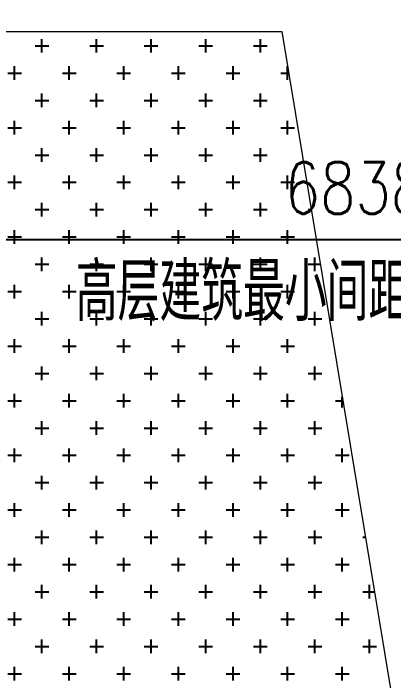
# Model space of a CAD drawing. Header units: metres. Extents: x 71066629 to 71645179, y 84793221 to 85208804.
# Drawn here: x 71270182 to 71281236, y 85117580 to 85136983 of the extents above; entities that cross this region are included whole.
import ezdxf

# ---------------------------------------------------------------- set-up
doc = ezdxf.new("R2010")
doc.units = ezdxf.units.M
doc.header["$LTSCALE"] = 1000
for name, color, linetype in [('DIM_SYMB', 3, 'Continuous'), ('G-ANNO-DIMS', 3, 'Continuous'), ('G-PLTG', 105, 'Continuous')]:
    doc.layers.add(name, color=color, linetype=linetype)
doc.layers.add('G-ROAD-园区', color=175, linetype='Continuous', lineweight=13)
doc.styles.add('_TCH_DIM', font='SIMPLEX', dxfattribs={"bigfont": 'GBCBIG'})
doc.styles.add('dim_font', font='SIMPLEX.shx', dxfattribs={"width": 0.8})
doc.dimstyles.new('DIMN500', dxfattribs={"dimscale": 5, "dimtxt": 300, "dimasz": 100, "dimexe": 250, "dimexo": 300, "dimgap": 150, "dimtad": 1, "dimdec": 0, "dimzin": 0, "dimdsep": 46, "dimtxsty": 'dim_font', "dimblk": 'ARCHTICK', "dimcen": 0.09, "dimclrt": 7, "dimazin": 2, "dimtfac": 1, "dimtdec": 0, "dimtix": 1, "dimtmove": 2, "dimatfit": 3, "dimldrblk": 'ARCHTICK', "dimtolj": 1, "dimtzin": 0, "dimarcsym": 0})

# ---------------------------------------------------------------- blocks, each defined once
blk = doc.blocks.new('_ARCHTICK')
at = {"color": 0, "linetype": 'ByBlock', "const_width": 0.4}
blk.add_lwpolyline([(-0.5, -0.5), (0.5, 0.5)], dxfattribs=at)
blk = doc.blocks.new('*D76')
at = {"layer": 'Defpoints', "color": 0, "transparency": 16777216}
for p in [(71246451, 85133514), (71314832, 85133514), (71314832, 85130407)]:
    blk.add_point(p, dxfattribs=at)
at = {"layer": 'G-ANNO-DIMS', "color": 0, "lineweight": -2, "transparency": 16777216}
for p, q in [((71246451, 85132014), (71246451, 85129157)), ((71314832, 85132014), (71314832, 85129157)), ((71246451, 85130407), (71314832, 85130407))]:
    blk.add_line(p, q, dxfattribs=at)
at = {"layer": 'G-ANNO-DIMS', "color": 0, "lineweight": -2, "transparency": 16777216, "xscale": 500, "yscale": 500, "zscale": 500, "rotation": 180}
blk.add_blockref('_ARCHTICK', (71246451, 85130407), dxfattribs=at)
at = {"layer": 'G-ANNO-DIMS', "color": 0, "lineweight": -2, "transparency": 16777216, "xscale": 500, "yscale": 500, "zscale": 500}
blk.add_blockref('_ARCHTICK', (71314832, 85130407), dxfattribs=at)
at = {"layer": 'G-ANNO-DIMS', "color": 7, "transparency": 16777216, "insert": (71280641, 85131907), "char_height": 1500, "attachment_point": 5, "style": 'dim_font'}
blk.add_mtext('\\A1;68381', dxfattribs=at)
blk = doc.blocks.new('*D132')
at = {"layer": 'Defpoints', "color": 0, "transparency": 16777216}
for p in [(71320791, 85168310), (71240491, 85131924), (71320791, 85131924)]:
    blk.add_point(p, dxfattribs=at)
at = {"layer": 'G-ANNO-DIMS', "color": 0, "lineweight": -2, "transparency": 16777216}
for p, q in [((71240491, 85133424), (71240491, 85169560)), ((71320791, 85133424), (71320791, 85169560)), ((71240491, 85168310), (71320791, 85168310))]:
    blk.add_line(p, q, dxfattribs=at)
at = {"layer": 'G-ANNO-DIMS', "color": 0, "lineweight": -2, "transparency": 16777216, "xscale": 500, "yscale": 500, "zscale": 500, "rotation": 180}
blk.add_blockref('_ARCHTICK', (71240491, 85168310), dxfattribs=at)
at = {"layer": 'G-ANNO-DIMS', "color": 0, "lineweight": -2, "transparency": 16777216, "xscale": 500, "yscale": 500, "zscale": 500}
blk.add_blockref('_ARCHTICK', (71320791, 85168310), dxfattribs=at)
at = {"layer": 'G-ANNO-DIMS', "color": 7, "transparency": 16777216, "insert": (71280641, 85169810), "char_height": 1500, "attachment_point": 5, "style": 'dim_font'}
blk.add_mtext('\\A1;80.10', dxfattribs=at)

msp = doc.modelspace()

# ---------------------------------------------------------------- hatches: boundary and pattern name
at = {"layer": 'G-PLTG'}
h = msp.add_hatch(dxfattribs=at)
h.set_pattern_fill('CROSS', color=256, scale=500, style=0)
h.set_pattern_definition([(0, (0, 0), (793.75, 793.75), [396.875, -1190.625]), (90, (198.4, -198.4), (-793.75, 793.75), [396.875, -1190.625])])
edge = h.paths.add_edge_path()
edge.add_arc((71245053.237, 85114814.412), 11943.616, 293.4753742, 358.2974275)
edge.add_line((71256991.58, 85114459.554), (71256991.58, 85136459.553))
edge.add_line((71256991.58, 85136459.553), (71277989.871, 85136459.554))
edge.add_line((71277989.871, 85136459.554), (71283364.73, 85103859.352))
edge.add_line((71283364.73, 85103859.352), (71249811.035, 85103859.352))

# ---------------------------------------------------------------- linework, layer by layer
at = {"layer": 'G-ROAD-园区'}
for p, q in [((71256991.58, 85136459.553), (71277989.871, 85136459.554)), ((71277989.871, 85136459.554), (71283364.73, 85103859.352))]:
    msp.add_line(p, q, dxfattribs=at)

# ---------------------------------------------------------------- texts
at = {"layer": 'DIM_SYMB', "color": 7, "style": '_TCH_DIM'}
msp.add_text('高层建筑最小间距', height=1687.9433, dxfattribs=at).set_placement((71271996.255, 85128037.052))

# ---------------------------------------------------------------- dimensions: what is measured, and where the dimension line sits
at = {"layer": 'G-ANNO-DIMS'}
dim = msp.add_aligned_dim(p1=(71240491.485, 85131923.987), p2=(71320791.485, 85131923.987), distance=36385.635, text='80.10', dimstyle='DIMN500', dxfattribs=at)
dim.commit()
dim.dimension.update_dxf_attribs({"geometry": '*D132', "text_midpoint": (71280641.485, 85169809.622)})
dim = msp.add_aligned_dim(p1=(71246450.869, 85133514.027), p2=(71314832.042, 85133514.025), distance=-3107.352, dimstyle='DIMN500', dxfattribs=at)
dim.commit()
dim.dimension.update_dxf_attribs({"geometry": '*D76', "text_midpoint": (71280641.456, 85131906.673)})

doc.saveas('drawing.dxf')
